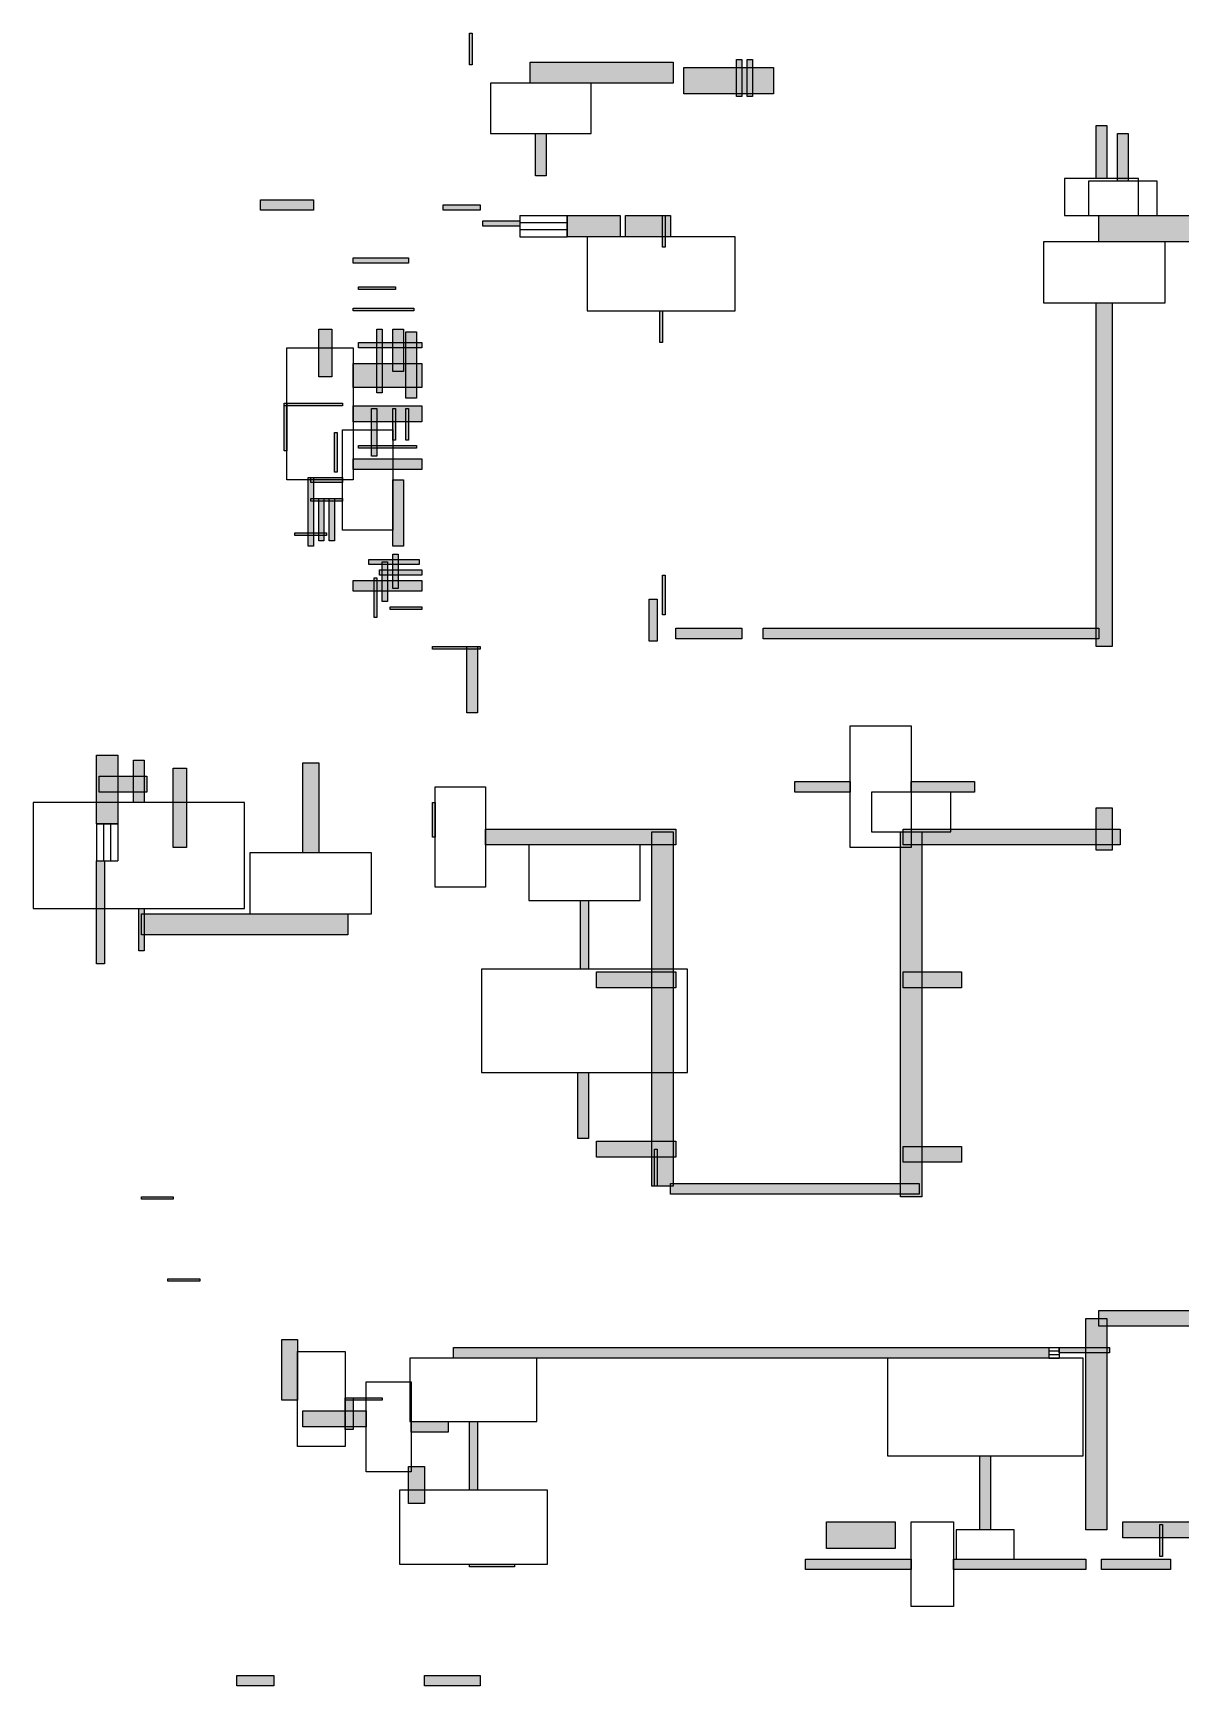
# Model space of a CAD drawing. Header units: centimetres. Extents: x 8 to 3079, y 82 to 2484.
# Drawn here: x 8 to 1635, y 82 to 2426 of the extents above; entities that cross this region are included whole.
import ezdxf

# ---------------------------------------------------------------- set-up
doc = ezdxf.new("R2010")
doc.units = ezdxf.units.CM
for name, color, linetype in [('DOORZONE', 2, 'Continuous'), ('WALL', 7, 'Continuous'), ('WINDOW', 5, 'Continuous')]:
    doc.layers.add(name, color=color, linetype=linetype)

msp = doc.modelspace()

# ---------------------------------------------------------------- hatches: boundary and pattern name
at = {"layer": 'WALL'}
h = msp.add_hatch(color=256, dxfattribs=at)
h.dxf.hatch_style = 1
h.paths.add_polyline_path([(626.25, 2426.25), (630, 2426.25), (630, 2381.25), (626.25, 2381.25)])
h = msp.add_hatch(color=256, dxfattribs=at)
h.dxf.hatch_style = 1
h.paths.add_polyline_path([(712.5, 2385), (915, 2385), (915, 2355), (712.5, 2355)])
h = msp.add_hatch(color=256, dxfattribs=at)
h.dxf.hatch_style = 1
h.paths.add_polyline_path([(930, 2377.5), (1057.5, 2377.5), (1057.5, 2340), (930, 2340)])
h = msp.add_hatch(color=256, dxfattribs=at)
h.dxf.hatch_style = 1
h.paths.add_polyline_path([(1005, 2388.75), (1012.5, 2388.75), (1012.5, 2336.25), (1005, 2336.25)])
h = msp.add_hatch(color=256, dxfattribs=at)
h.dxf.hatch_style = 1
h.paths.add_polyline_path([(1020, 2388.75), (1027.5, 2388.75), (1027.5, 2336.25), (1020, 2336.25)])
h = msp.add_hatch(color=256, dxfattribs=at)
h.dxf.hatch_style = 1
h.paths.add_polyline_path([(720, 2283.75), (735, 2283.75), (735, 2223.75), (720, 2223.75)])
h = msp.add_hatch(color=256, dxfattribs=at)
h.dxf.hatch_style = 1
h.paths.add_polyline_path([(1515, 2295), (1530, 2295), (1530, 2220), (1515, 2220)])
h = msp.add_hatch(color=256, dxfattribs=at)
h.dxf.hatch_style = 1
h.paths.add_polyline_path([(1545, 2283.75), (1560, 2283.75), (1560, 2216.25), (1545, 2216.25)])
h = msp.add_hatch(color=256, dxfattribs=at)
h.dxf.hatch_style = 1
h.paths.add_polyline_path([(330, 2190), (405, 2190), (405, 2175), (330, 2175)])
h = msp.add_hatch(color=256, dxfattribs=at)
h.dxf.hatch_style = 1
h.paths.add_polyline_path([(588.75, 2182.5), (641.25, 2182.5), (641.25, 2175), (588.75, 2175)])
h = msp.add_hatch(color=256, dxfattribs=at)
h.dxf.hatch_style = 1
h.paths.add_polyline_path([(645, 2160), (697.5, 2160), (697.5, 2152.5), (645, 2152.5)])
h = msp.add_hatch(color=256, dxfattribs=at)
h.dxf.hatch_style = 1
h.paths.add_polyline_path([(765, 2167.5), (840, 2167.5), (840, 2137.5), (765, 2137.5)])
h = msp.add_hatch(color=256, dxfattribs=at)
h.dxf.hatch_style = 1
h.paths.add_polyline_path([(847.5, 2167.5), (911.25, 2167.5), (911.25, 2137.5), (847.5, 2137.5)])
h = msp.add_hatch(color=256, dxfattribs=at)
h.dxf.hatch_style = 1
h.paths.add_polyline_path([(900, 2167.5), (903.75, 2167.5), (903.75, 2122.5), (900, 2122.5)])
h = msp.add_hatch(color=256, dxfattribs=at)
h.dxf.hatch_style = 1
h.paths.add_polyline_path([(1518.75, 2167.5), (2088.75, 2167.5), (2088.75, 2130), (1518.75, 2130)])
h = msp.add_hatch(color=256, dxfattribs=at)
h.dxf.hatch_style = 1
h.paths.add_polyline_path([(461.25, 2107.5), (540, 2107.5), (540, 2100), (461.25, 2100)])
h = msp.add_hatch(color=256, dxfattribs=at)
h.dxf.hatch_style = 1
h.paths.add_polyline_path([(468.75, 2066.25), (521.25, 2066.25), (521.25, 2062.5), (468.75, 2062.5)])
h = msp.add_hatch(color=256, dxfattribs=at)
h.dxf.hatch_style = 1
h.paths.add_polyline_path([(1515, 2043.75), (1537.5, 2043.75), (1537.5, 1556.25), (1515, 1556.25)])
h = msp.add_hatch(color=256, dxfattribs=at)
h.dxf.hatch_style = 1
h.paths.add_polyline_path([(461.25, 2036.25), (547.5, 2036.25), (547.5, 2032.5), (461.25, 2032.5)])
h = msp.add_hatch(color=256, dxfattribs=at)
h.dxf.hatch_style = 1
h.paths.add_polyline_path([(896.25, 2032.5), (900, 2032.5), (900, 1987.5), (896.25, 1987.5)])
h = msp.add_hatch(color=256, dxfattribs=at)
h.dxf.hatch_style = 1
h.paths.add_polyline_path([(412.5, 2006.25), (431.25, 2006.25), (431.25, 1938.75), (412.5, 1938.75)])
h = msp.add_hatch(color=256, dxfattribs=at)
h.dxf.hatch_style = 1
h.paths.add_polyline_path([(495, 2006.25), (502.5, 2006.25), (502.5, 1916.25), (495, 1916.25)])
h = msp.add_hatch(color=256, dxfattribs=at)
h.dxf.hatch_style = 1
h.paths.add_polyline_path([(517.5, 2006.25), (532.5, 2006.25), (532.5, 1946.25), (517.5, 1946.25)])
h = msp.add_hatch(color=256, dxfattribs=at)
h.dxf.hatch_style = 1
h.paths.add_polyline_path([(536.25, 2002.5), (551.25, 2002.5), (551.25, 1908.75), (536.25, 1908.75)])
h = msp.add_hatch(color=256, dxfattribs=at)
h.dxf.hatch_style = 1
h.paths.add_polyline_path([(468.75, 1987.5), (558.75, 1987.5), (558.75, 1980), (468.75, 1980)])
h = msp.add_hatch(color=256, dxfattribs=at)
h.dxf.hatch_style = 1
h.paths.add_polyline_path([(461.25, 1957.5), (558.75, 1957.5), (558.75, 1923.75), (461.25, 1923.75)])
h = msp.add_hatch(color=256, dxfattribs=at)
h.dxf.hatch_style = 1
h.paths.add_polyline_path([(363.75, 1901.25), (446.25, 1901.25), (446.25, 1897.5), (363.75, 1897.5)])
h = msp.add_hatch(color=256, dxfattribs=at)
h.dxf.hatch_style = 1
h.paths.add_polyline_path([(363.75, 1901.25), (367.5, 1901.25), (367.5, 1833.75), (363.75, 1833.75)])
h = msp.add_hatch(color=256, dxfattribs=at)
h.dxf.hatch_style = 1
h.paths.add_polyline_path([(461.25, 1897.5), (558.75, 1897.5), (558.75, 1875), (461.25, 1875)])
h = msp.add_hatch(color=256, dxfattribs=at)
h.dxf.hatch_style = 1
h.paths.add_polyline_path([(487.5, 1893.75), (495, 1893.75), (495, 1826.25), (487.5, 1826.25)])
h = msp.add_hatch(color=256, dxfattribs=at)
h.dxf.hatch_style = 1
h.paths.add_polyline_path([(517.5, 1893.75), (521.25, 1893.75), (521.25, 1848.75), (517.5, 1848.75)])
h = msp.add_hatch(color=256, dxfattribs=at)
h.dxf.hatch_style = 1
h.paths.add_polyline_path([(536.25, 1893.75), (540, 1893.75), (540, 1848.75), (536.25, 1848.75)])
h = msp.add_hatch(color=256, dxfattribs=at)
h.dxf.hatch_style = 1
h.paths.add_polyline_path([(435, 1860), (438.75, 1860), (438.75, 1803.75), (435, 1803.75)])
h = msp.add_hatch(color=256, dxfattribs=at)
h.dxf.hatch_style = 1
h.paths.add_polyline_path([(468.75, 1841.25), (551.25, 1841.25), (551.25, 1837.5), (468.75, 1837.5)])
h = msp.add_hatch(color=256, dxfattribs=at)
h.dxf.hatch_style = 1
h.paths.add_polyline_path([(461.25, 1822.5), (558.75, 1822.5), (558.75, 1807.5), (461.25, 1807.5)])
h = msp.add_hatch(color=256, dxfattribs=at)
h.dxf.hatch_style = 1
h.paths.add_polyline_path([(397.5, 1796.25), (405, 1796.25), (405, 1698.75), (397.5, 1698.75)])
h = msp.add_hatch(color=256, dxfattribs=at)
h.dxf.hatch_style = 1
h.paths.add_polyline_path([(401.25, 1796.25), (446.25, 1796.25), (446.25, 1788.75), (401.25, 1788.75)])
h = msp.add_hatch(color=256, dxfattribs=at)
h.dxf.hatch_style = 1
h.paths.add_polyline_path([(517.5, 1792.5), (532.5, 1792.5), (532.5, 1698.75), (517.5, 1698.75)])
h = msp.add_hatch(color=256, dxfattribs=at)
h.dxf.hatch_style = 1
h.paths.add_polyline_path([(401.25, 1766.25), (446.25, 1766.25), (446.25, 1762.5), (401.25, 1762.5)])
h = msp.add_hatch(color=256, dxfattribs=at)
h.dxf.hatch_style = 1
h.paths.add_polyline_path([(412.5, 1766.25), (420, 1766.25), (420, 1706.25), (412.5, 1706.25)])
h = msp.add_hatch(color=256, dxfattribs=at)
h.dxf.hatch_style = 1
h.paths.add_polyline_path([(427.5, 1766.25), (435, 1766.25), (435, 1706.25), (427.5, 1706.25)])
h = msp.add_hatch(color=256, dxfattribs=at)
h.dxf.hatch_style = 1
h.paths.add_polyline_path([(378.75, 1717.5), (423.75, 1717.5), (423.75, 1713.75), (378.75, 1713.75)])
h = msp.add_hatch(color=256, dxfattribs=at)
h.dxf.hatch_style = 1
h.paths.add_polyline_path([(517.5, 1687.5), (525, 1687.5), (525, 1638.75), (517.5, 1638.75)])
h = msp.add_hatch(color=256, dxfattribs=at)
h.dxf.hatch_style = 1
h.paths.add_polyline_path([(483.75, 1680), (555, 1680), (555, 1672.5), (483.75, 1672.5)])
h = msp.add_hatch(color=256, dxfattribs=at)
h.dxf.hatch_style = 1
h.paths.add_polyline_path([(498.75, 1665), (558.75, 1665), (558.75, 1657.5), (498.75, 1657.5)])
h = msp.add_hatch(color=256, dxfattribs=at)
h.dxf.hatch_style = 1
h.paths.add_polyline_path([(502.5, 1676.25), (510, 1676.25), (510, 1620), (502.5, 1620)])
h = msp.add_hatch(color=256, dxfattribs=at)
h.dxf.hatch_style = 1
h.paths.add_polyline_path([(461.25, 1650), (558.75, 1650), (558.75, 1635), (461.25, 1635)])
h = msp.add_hatch(color=256, dxfattribs=at)
h.dxf.hatch_style = 1
h.paths.add_polyline_path([(491.25, 1653.75), (495, 1653.75), (495, 1597.5), (491.25, 1597.5)])
h = msp.add_hatch(color=256, dxfattribs=at)
h.dxf.hatch_style = 1
h.paths.add_polyline_path([(900, 1657.5), (903.75, 1657.5), (903.75, 1601.25), (900, 1601.25)])
h = msp.add_hatch(color=256, dxfattribs=at)
h.dxf.hatch_style = 1
h.paths.add_polyline_path([(881.25, 1623.75), (892.5, 1623.75), (892.5, 1563.75), (881.25, 1563.75)])
h = msp.add_hatch(color=256, dxfattribs=at)
h.dxf.hatch_style = 1
h.paths.add_polyline_path([(513.75, 1612.5), (558.75, 1612.5), (558.75, 1608.75), (513.75, 1608.75)])
h = msp.add_hatch(color=256, dxfattribs=at)
h.dxf.hatch_style = 1
h.paths.add_polyline_path([(918.75, 1582.5), (1012.5, 1582.5), (1012.5, 1567.5), (918.75, 1567.5)])
h = msp.add_hatch(color=256, dxfattribs=at)
h.dxf.hatch_style = 1
h.paths.add_polyline_path([(1042.5, 1582.5), (1518.75, 1582.5), (1518.75, 1567.5), (1042.5, 1567.5)])
h = msp.add_hatch(color=256, dxfattribs=at)
h.dxf.hatch_style = 1
h.paths.add_polyline_path([(573.75, 1556.25), (641.25, 1556.25), (641.25, 1552.5), (573.75, 1552.5)])
h = msp.add_hatch(color=256, dxfattribs=at)
h.dxf.hatch_style = 1
h.paths.add_polyline_path([(622.5, 1556.25), (637.5, 1556.25), (637.5, 1462.5), (622.5, 1462.5)])
h = msp.add_hatch(color=256, dxfattribs=at)
h.dxf.hatch_style = 1
h.paths.add_polyline_path([(97.5, 1402.5), (127.5, 1402.5), (127.5, 1305), (97.5, 1305)])
h = msp.add_hatch(color=256, dxfattribs=at)
h.dxf.hatch_style = 1
h.paths.add_polyline_path([(150, 1395), (165, 1395), (165, 1335), (150, 1335)])
h = msp.add_hatch(color=256, dxfattribs=at)
h.dxf.hatch_style = 1
h.paths.add_polyline_path([(206.25, 1383.75), (225, 1383.75), (225, 1271.25), (206.25, 1271.25)])
h = msp.add_hatch(color=256, dxfattribs=at)
h.dxf.hatch_style = 1
h.paths.add_polyline_path([(390, 1391.25), (412.5, 1391.25), (412.5, 1263.75), (390, 1263.75)])
h = msp.add_hatch(color=256, dxfattribs=at)
h.dxf.hatch_style = 1
h.paths.add_polyline_path([(101.25, 1372.5), (168.75, 1372.5), (168.75, 1350), (101.25, 1350)])
h = msp.add_hatch(color=256, dxfattribs=at)
h.dxf.hatch_style = 1
h.paths.add_polyline_path([(1087.5, 1365), (1166.25, 1365), (1166.25, 1350), (1087.5, 1350)])
h = msp.add_hatch(color=256, dxfattribs=at)
h.dxf.hatch_style = 1
h.paths.add_polyline_path([(1252.5, 1365), (1342.5, 1365), (1342.5, 1350), (1252.5, 1350)])
h = msp.add_hatch(color=256, dxfattribs=at)
h.dxf.hatch_style = 1
h.paths.add_polyline_path([(573.75, 1335), (577.5, 1335), (577.5, 1286.25), (573.75, 1286.25)])
h = msp.add_hatch(color=256, dxfattribs=at)
h.dxf.hatch_style = 1
h.paths.add_polyline_path([(1515, 1327.5), (1537.5, 1327.5), (1537.5, 1267.5), (1515, 1267.5)])
h = msp.add_hatch(color=256, dxfattribs=at)
h.dxf.hatch_style = 1
h.paths.add_polyline_path([(648.75, 1297.5), (918.75, 1297.5), (918.75, 1275), (648.75, 1275)])
h = msp.add_hatch(color=256, dxfattribs=at)
h.dxf.hatch_style = 1
h.paths.add_polyline_path([(885, 1293.75), (915, 1293.75), (915, 791.25), (885, 791.25)])
h = msp.add_hatch(color=256, dxfattribs=at)
h.dxf.hatch_style = 1
h.paths.add_polyline_path([(1237.5, 1293.75), (1267.5, 1293.75), (1267.5, 776.25), (1237.5, 776.25)])
h = msp.add_hatch(color=256, dxfattribs=at)
h.dxf.hatch_style = 1
h.paths.add_polyline_path([(1241.25, 1297.5), (1548.75, 1297.5), (1548.75, 1275), (1241.25, 1275)])
h = msp.add_hatch(color=256, dxfattribs=at)
h.dxf.hatch_style = 1
h.paths.add_polyline_path([(97.5, 1252.5), (108.75, 1252.5), (108.75, 1106.25), (97.5, 1106.25)])
h = msp.add_hatch(color=256, dxfattribs=at)
h.dxf.hatch_style = 1
h.paths.add_polyline_path([(783.75, 1196.25), (795, 1196.25), (795, 1098.75), (783.75, 1098.75)])
h = msp.add_hatch(color=256, dxfattribs=at)
h.dxf.hatch_style = 1
h.paths.add_polyline_path([(157.5, 1185), (165, 1185), (165, 1125), (157.5, 1125)])
h = msp.add_hatch(color=256, dxfattribs=at)
h.dxf.hatch_style = 1
h.paths.add_polyline_path([(161.25, 1177.5), (453.75, 1177.5), (453.75, 1147.5), (161.25, 1147.5)])
h = msp.add_hatch(color=256, dxfattribs=at)
h.dxf.hatch_style = 1
h.paths.add_polyline_path([(806.25, 1095), (918.75, 1095), (918.75, 1072.5), (806.25, 1072.5)])
h = msp.add_hatch(color=256, dxfattribs=at)
h.dxf.hatch_style = 1
h.paths.add_polyline_path([(1241.25, 1095), (1323.75, 1095), (1323.75, 1072.5), (1241.25, 1072.5)])
h = msp.add_hatch(color=256, dxfattribs=at)
h.dxf.hatch_style = 1
h.paths.add_polyline_path([(780, 952.5), (795, 952.5), (795, 858.75), (780, 858.75)])
h = msp.add_hatch(color=256, dxfattribs=at)
h.dxf.hatch_style = 1
h.paths.add_polyline_path([(806.25, 855), (918.75, 855), (918.75, 832.5), (806.25, 832.5)])
h = msp.add_hatch(color=256, dxfattribs=at)
h.dxf.hatch_style = 1
h.paths.add_polyline_path([(888.75, 843.75), (892.5, 843.75), (892.5, 791.25), (888.75, 791.25)])
h = msp.add_hatch(color=256, dxfattribs=at)
h.dxf.hatch_style = 1
h.paths.add_polyline_path([(1241.25, 847.5), (1323.75, 847.5), (1323.75, 825), (1241.25, 825)])
h = msp.add_hatch(color=256, dxfattribs=at)
h.dxf.hatch_style = 1
h.paths.add_polyline_path([(161.25, 776.25), (206.25, 776.25), (206.25, 772.5), (161.25, 772.5)])
h = msp.add_hatch(color=256, dxfattribs=at)
h.dxf.hatch_style = 1
h.paths.add_polyline_path([(911.25, 795), (1263.75, 795), (1263.75, 780), (911.25, 780)])
h = msp.add_hatch(color=256, dxfattribs=at)
h.dxf.hatch_style = 1
h.paths.add_polyline_path([(198.75, 660), (243.75, 660), (243.75, 656.25), (198.75, 656.25)])
h = msp.add_hatch(color=256, dxfattribs=at)
h.dxf.hatch_style = 1
h.paths.add_polyline_path([(1518.75, 615), (1773.75, 615), (1773.75, 592.5), (1518.75, 592.5)])
h = msp.add_hatch(color=256, dxfattribs=at)
h.dxf.hatch_style = 1
h.paths.add_polyline_path([(1500, 603.75), (1530, 603.75), (1530, 303.75), (1500, 303.75)])
h = msp.add_hatch(color=256, dxfattribs=at)
h.dxf.hatch_style = 1
h.paths.add_polyline_path([(360, 573.75), (382.5, 573.75), (382.5, 487.5), (360, 487.5)])
h = msp.add_hatch(color=256, dxfattribs=at)
h.dxf.hatch_style = 1
h.paths.add_polyline_path([(603.75, 562.5), (1447.5, 562.5), (1447.5, 547.5), (603.75, 547.5)])
h = msp.add_hatch(color=256, dxfattribs=at)
h.dxf.hatch_style = 1
h.paths.add_polyline_path([(1462.5, 562.5), (1533.75, 562.5), (1533.75, 555), (1462.5, 555)])
h = msp.add_hatch(color=256, dxfattribs=at)
h.dxf.hatch_style = 1
h.paths.add_polyline_path([(390, 472.5), (480, 472.5), (480, 450), (390, 450)])
h = msp.add_hatch(color=256, dxfattribs=at)
h.dxf.hatch_style = 1
h.paths.add_polyline_path([(450, 491.25), (502.5, 491.25), (502.5, 487.5), (450, 487.5)])
h = msp.add_hatch(color=256, dxfattribs=at)
h.dxf.hatch_style = 1
h.paths.add_polyline_path([(450, 491.25), (461.25, 491.25), (461.25, 446.25), (450, 446.25)])
h = msp.add_hatch(color=256, dxfattribs=at)
h.dxf.hatch_style = 1
h.paths.add_polyline_path([(543.75, 457.5), (596.25, 457.5), (596.25, 442.5), (543.75, 442.5)])
h = msp.add_hatch(color=256, dxfattribs=at)
h.dxf.hatch_style = 1
h.paths.add_polyline_path([(626.25, 457.5), (637.5, 457.5), (637.5, 360), (626.25, 360)])
h = msp.add_hatch(color=256, dxfattribs=at)
h.dxf.hatch_style = 1
h.paths.add_polyline_path([(1350, 408.75), (1365, 408.75), (1365, 303.75), (1350, 303.75)])
h = msp.add_hatch(color=256, dxfattribs=at)
h.dxf.hatch_style = 1
h.paths.add_polyline_path([(540, 393.75), (562.5, 393.75), (562.5, 341.25), (540, 341.25)])
h = msp.add_hatch(color=256, dxfattribs=at)
h.dxf.hatch_style = 1
h.paths.add_polyline_path([(1132.5, 315), (1230, 315), (1230, 277.5), (1132.5, 277.5)])
h = msp.add_hatch(color=256, dxfattribs=at)
h.dxf.hatch_style = 1
h.paths.add_polyline_path([(1552.5, 315), (1650, 315), (1650, 292.5), (1552.5, 292.5)])
h = msp.add_hatch(color=256, dxfattribs=at)
h.dxf.hatch_style = 1
h.paths.add_polyline_path([(1605, 311.25), (1608.75, 311.25), (1608.75, 266.25), (1605, 266.25)])
h = msp.add_hatch(color=256, dxfattribs=at)
h.dxf.hatch_style = 1
h.paths.add_polyline_path([(1102.5, 262.5), (1252.5, 262.5), (1252.5, 247.5), (1102.5, 247.5)])
h = msp.add_hatch(color=256, dxfattribs=at)
h.dxf.hatch_style = 1
h.paths.add_polyline_path([(1312.5, 262.5), (1500, 262.5), (1500, 247.5), (1312.5, 247.5)])
h = msp.add_hatch(color=256, dxfattribs=at)
h.dxf.hatch_style = 1
h.paths.add_polyline_path([(1522.5, 262.5), (1620, 262.5), (1620, 247.5), (1522.5, 247.5)])
h = msp.add_hatch(color=256, dxfattribs=at)
h.dxf.hatch_style = 1
h.paths.add_polyline_path([(626.25, 255), (690, 255), (690, 251.25), (626.25, 251.25)])
h = msp.add_hatch(color=256, dxfattribs=at)
h.dxf.hatch_style = 1
h.paths.add_polyline_path([(296.25, 97.5), (348.75, 97.5), (348.75, 82.5), (296.25, 82.5)])
h = msp.add_hatch(color=256, dxfattribs=at)
h.dxf.hatch_style = 1
h.paths.add_polyline_path([(562.5, 97.5), (641.25, 97.5), (641.25, 82.5), (562.5, 82.5)])

# ---------------------------------------------------------------- linework, layer by layer
at = {"layer": 'DOORZONE'}
for points in [[(656.25, 2355), (656.25, 2283.75), (798.75, 2283.75), (798.75, 2355)], [(1470, 2220), (1470, 2167.5), (1575, 2167.5), (1575, 2220)], [(1503.75, 2216.25), (1503.75, 2167.5), (1601.25, 2167.5), (1601.25, 2216.25)], [(793.12, 2137.5), (793.12, 2032.5), (1003.12, 2032.5), (1003.12, 2137.5)], [(1440, 2130), (1440, 2043.75), (1612.5, 2043.75), (1612.5, 2130)], [(367.5, 1980), (461.25, 1980), (461.25, 1792.5), (367.5, 1792.5)], [(446.25, 1863.75), (517.5, 1863.75), (517.5, 1721.25), (446.25, 1721.25)], [(1166.25, 1443.75), (1252.5, 1443.75), (1252.5, 1271.25), (1166.25, 1271.25)], [(577.5, 1357.5), (648.75, 1357.5), (648.75, 1215), (577.5, 1215)], [(1196.25, 1350), (1196.25, 1293.75), (1308.75, 1293.75), (1308.75, 1350)], [(7.5, 1335), (7.5, 1185), (307.5, 1185), (307.5, 1335)], [(710.62, 1275), (710.62, 1196.25), (868.12, 1196.25), (868.12, 1275)], [(315, 1263.75), (315, 1177.5), (487.5, 1177.5), (487.5, 1263.75)], [(643.12, 1098.75), (643.12, 952.5), (935.62, 952.5), (935.62, 1098.75)], [(382.5, 556.88), (450, 556.88), (450, 421.88), (382.5, 421.88)], [(541.88, 547.5), (541.88, 457.5), (721.88, 457.5), (721.88, 547.5)], [(1218.75, 547.5), (1218.75, 408.75), (1496.25, 408.75), (1496.25, 547.5)], [(480, 513.75), (543.75, 513.75), (543.75, 386.25), (480, 386.25)], [(526.88, 360), (526.88, 255), (736.88, 255), (736.88, 360)], [(1252.5, 315), (1312.5, 315), (1312.5, 195), (1252.5, 195)], [(1316.25, 303.75), (1316.25, 262.5), (1398.75, 262.5), (1398.75, 303.75)]]:
    msp.add_lwpolyline(points, close=True, dxfattribs=at)
at = {"layer": 'WALL'}
for points in [[(626.25, 2426.25), (630, 2426.25), (630, 2381.25), (626.25, 2381.25)], [(712.5, 2385), (915, 2385), (915, 2355), (712.5, 2355)], [(930, 2377.5), (1057.5, 2377.5), (1057.5, 2340), (930, 2340)], [(1005, 2388.75), (1012.5, 2388.75), (1012.5, 2336.25), (1005, 2336.25)], [(1020, 2388.75), (1027.5, 2388.75), (1027.5, 2336.25), (1020, 2336.25)], [(720, 2283.75), (735, 2283.75), (735, 2223.75), (720, 2223.75)], [(1515, 2295), (1530, 2295), (1530, 2220), (1515, 2220)], [(1545, 2283.75), (1560, 2283.75), (1560, 2216.25), (1545, 2216.25)], [(330, 2190), (405, 2190), (405, 2175), (330, 2175)], [(588.75, 2182.5), (641.25, 2182.5), (641.25, 2175), (588.75, 2175)], [(645, 2160), (697.5, 2160), (697.5, 2152.5), (645, 2152.5)], [(765, 2167.5), (840, 2167.5), (840, 2137.5), (765, 2137.5)], [(847.5, 2167.5), (911.25, 2167.5), (911.25, 2137.5), (847.5, 2137.5)], [(900, 2167.5), (903.75, 2167.5), (903.75, 2122.5), (900, 2122.5)], [(1518.75, 2167.5), (2088.75, 2167.5), (2088.75, 2130), (1518.75, 2130)], [(461.25, 2107.5), (540, 2107.5), (540, 2100), (461.25, 2100)], [(468.75, 2066.25), (521.25, 2066.25), (521.25, 2062.5), (468.75, 2062.5)], [(1515, 2043.75), (1537.5, 2043.75), (1537.5, 1556.25), (1515, 1556.25)], [(461.25, 2036.25), (547.5, 2036.25), (547.5, 2032.5), (461.25, 2032.5)], [(896.25, 2032.5), (900, 2032.5), (900, 1987.5), (896.25, 1987.5)], [(412.5, 2006.25), (431.25, 2006.25), (431.25, 1938.75), (412.5, 1938.75)], [(495, 2006.25), (502.5, 2006.25), (502.5, 1916.25), (495, 1916.25)], [(517.5, 2006.25), (532.5, 2006.25), (532.5, 1946.25), (517.5, 1946.25)], [(536.25, 2002.5), (551.25, 2002.5), (551.25, 1908.75), (536.25, 1908.75)], [(468.75, 1987.5), (558.75, 1987.5), (558.75, 1980), (468.75, 1980)], [(461.25, 1957.5), (558.75, 1957.5), (558.75, 1923.75), (461.25, 1923.75)], [(363.75, 1901.25), (446.25, 1901.25), (446.25, 1897.5), (363.75, 1897.5)], [(363.75, 1901.25), (367.5, 1901.25), (367.5, 1833.75), (363.75, 1833.75)], [(461.25, 1897.5), (558.75, 1897.5), (558.75, 1875), (461.25, 1875)], [(487.5, 1893.75), (495, 1893.75), (495, 1826.25), (487.5, 1826.25)], [(517.5, 1893.75), (521.25, 1893.75), (521.25, 1848.75), (517.5, 1848.75)], [(536.25, 1893.75), (540, 1893.75), (540, 1848.75), (536.25, 1848.75)], [(435, 1860), (438.75, 1860), (438.75, 1803.75), (435, 1803.75)], [(468.75, 1841.25), (551.25, 1841.25), (551.25, 1837.5), (468.75, 1837.5)], [(461.25, 1822.5), (558.75, 1822.5), (558.75, 1807.5), (461.25, 1807.5)], [(397.5, 1796.25), (405, 1796.25), (405, 1698.75), (397.5, 1698.75)], [(401.25, 1796.25), (446.25, 1796.25), (446.25, 1788.75), (401.25, 1788.75)], [(517.5, 1792.5), (532.5, 1792.5), (532.5, 1698.75), (517.5, 1698.75)], [(401.25, 1766.25), (446.25, 1766.25), (446.25, 1762.5), (401.25, 1762.5)], [(412.5, 1766.25), (420, 1766.25), (420, 1706.25), (412.5, 1706.25)], [(427.5, 1766.25), (435, 1766.25), (435, 1706.25), (427.5, 1706.25)], [(378.75, 1717.5), (423.75, 1717.5), (423.75, 1713.75), (378.75, 1713.75)], [(517.5, 1687.5), (525, 1687.5), (525, 1638.75), (517.5, 1638.75)], [(483.75, 1680), (555, 1680), (555, 1672.5), (483.75, 1672.5)], [(498.75, 1665), (558.75, 1665), (558.75, 1657.5), (498.75, 1657.5)], [(502.5, 1676.25), (510, 1676.25), (510, 1620), (502.5, 1620)], [(461.25, 1650), (558.75, 1650), (558.75, 1635), (461.25, 1635)], [(491.25, 1653.75), (495, 1653.75), (495, 1597.5), (491.25, 1597.5)], [(900, 1657.5), (903.75, 1657.5), (903.75, 1601.25), (900, 1601.25)], [(881.25, 1623.75), (892.5, 1623.75), (892.5, 1563.75), (881.25, 1563.75)], [(513.75, 1612.5), (558.75, 1612.5), (558.75, 1608.75), (513.75, 1608.75)], [(918.75, 1582.5), (1012.5, 1582.5), (1012.5, 1567.5), (918.75, 1567.5)], [(1042.5, 1582.5), (1518.75, 1582.5), (1518.75, 1567.5), (1042.5, 1567.5)], [(573.75, 1556.25), (641.25, 1556.25), (641.25, 1552.5), (573.75, 1552.5)], [(622.5, 1556.25), (637.5, 1556.25), (637.5, 1462.5), (622.5, 1462.5)], [(97.5, 1402.5), (127.5, 1402.5), (127.5, 1305), (97.5, 1305)], [(150, 1395), (165, 1395), (165, 1335), (150, 1335)], [(206.25, 1383.75), (225, 1383.75), (225, 1271.25), (206.25, 1271.25)], [(390, 1391.25), (412.5, 1391.25), (412.5, 1263.75), (390, 1263.75)], [(101.25, 1372.5), (168.75, 1372.5), (168.75, 1350), (101.25, 1350)], [(1087.5, 1365), (1166.25, 1365), (1166.25, 1350), (1087.5, 1350)], [(1252.5, 1365), (1342.5, 1365), (1342.5, 1350), (1252.5, 1350)], [(573.75, 1335), (577.5, 1335), (577.5, 1286.25), (573.75, 1286.25)], [(1515, 1327.5), (1537.5, 1327.5), (1537.5, 1267.5), (1515, 1267.5)], [(648.75, 1297.5), (918.75, 1297.5), (918.75, 1275), (648.75, 1275)], [(885, 1293.75), (915, 1293.75), (915, 791.25), (885, 791.25)], [(1237.5, 1293.75), (1267.5, 1293.75), (1267.5, 776.25), (1237.5, 776.25)], [(1241.25, 1297.5), (1548.75, 1297.5), (1548.75, 1275), (1241.25, 1275)], [(97.5, 1252.5), (108.75, 1252.5), (108.75, 1106.25), (97.5, 1106.25)], [(783.75, 1196.25), (795, 1196.25), (795, 1098.75), (783.75, 1098.75)], [(157.5, 1185), (165, 1185), (165, 1125), (157.5, 1125)], [(161.25, 1177.5), (453.75, 1177.5), (453.75, 1147.5), (161.25, 1147.5)], [(806.25, 1095), (918.75, 1095), (918.75, 1072.5), (806.25, 1072.5)], [(1241.25, 1095), (1323.75, 1095), (1323.75, 1072.5), (1241.25, 1072.5)], [(780, 952.5), (795, 952.5), (795, 858.75), (780, 858.75)], [(806.25, 855), (918.75, 855), (918.75, 832.5), (806.25, 832.5)], [(888.75, 843.75), (892.5, 843.75), (892.5, 791.25), (888.75, 791.25)], [(1241.25, 847.5), (1323.75, 847.5), (1323.75, 825), (1241.25, 825)], [(161.25, 776.25), (206.25, 776.25), (206.25, 772.5), (161.25, 772.5)], [(911.25, 795), (1263.75, 795), (1263.75, 780), (911.25, 780)], [(198.75, 660), (243.75, 660), (243.75, 656.25), (198.75, 656.25)], [(1518.75, 615), (1773.75, 615), (1773.75, 592.5), (1518.75, 592.5)], [(1500, 603.75), (1530, 603.75), (1530, 303.75), (1500, 303.75)], [(360, 573.75), (382.5, 573.75), (382.5, 487.5), (360, 487.5)], [(603.75, 562.5), (1447.5, 562.5), (1447.5, 547.5), (603.75, 547.5)], [(1462.5, 562.5), (1533.75, 562.5), (1533.75, 555), (1462.5, 555)], [(390, 472.5), (480, 472.5), (480, 450), (390, 450)], [(450, 491.25), (502.5, 491.25), (502.5, 487.5), (450, 487.5)], [(450, 491.25), (461.25, 491.25), (461.25, 446.25), (450, 446.25)], [(543.75, 457.5), (596.25, 457.5), (596.25, 442.5), (543.75, 442.5)], [(626.25, 457.5), (637.5, 457.5), (637.5, 360), (626.25, 360)], [(1350, 408.75), (1365, 408.75), (1365, 303.75), (1350, 303.75)], [(540, 393.75), (562.5, 393.75), (562.5, 341.25), (540, 341.25)], [(1132.5, 315), (1230, 315), (1230, 277.5), (1132.5, 277.5)], [(1552.5, 315), (1650, 315), (1650, 292.5), (1552.5, 292.5)], [(1605, 311.25), (1608.75, 311.25), (1608.75, 266.25), (1605, 266.25)], [(1102.5, 262.5), (1252.5, 262.5), (1252.5, 247.5), (1102.5, 247.5)], [(1312.5, 262.5), (1500, 262.5), (1500, 247.5), (1312.5, 247.5)], [(1522.5, 262.5), (1620, 262.5), (1620, 247.5), (1522.5, 247.5)], [(626.25, 255), (690, 255), (690, 251.25), (626.25, 251.25)], [(296.25, 97.5), (348.75, 97.5), (348.75, 82.5), (296.25, 82.5)], [(562.5, 97.5), (641.25, 97.5), (641.25, 82.5), (562.5, 82.5)]]:
    msp.add_lwpolyline(points, close=True, dxfattribs=at)
at = {"layer": 'WINDOW'}
for p, q in [((697.5, 2167.5), (765, 2167.5)), ((697.5, 2167.5), (697.5, 2137.5)), ((697.5, 2157.5), (765, 2157.5)), ((765, 2167.5), (765, 2137.5)), ((697.5, 2147.5), (765, 2147.5)), ((697.5, 2137.5), (765, 2137.5)), ((97.5, 1305), (97.5, 1252.5)), ((97.5, 1305), (127.5, 1305)), ((107.5, 1305), (107.5, 1252.5)), ((117.5, 1305), (117.5, 1252.5)), ((127.5, 1305), (127.5, 1252.5)), ((97.5, 1252.5), (127.5, 1252.5)), ((1447.5, 562.5), (1462.5, 562.5)), ((1447.5, 562.5), (1447.5, 547.5)), ((1462.5, 562.5), (1462.5, 547.5)), ((1447.5, 557.5), (1462.5, 557.5)), ((1447.5, 552.5), (1462.5, 552.5)), ((1447.5, 547.5), (1462.5, 547.5))]:
    msp.add_line(p, q, dxfattribs=at)

doc.saveas('drawing.dxf')
